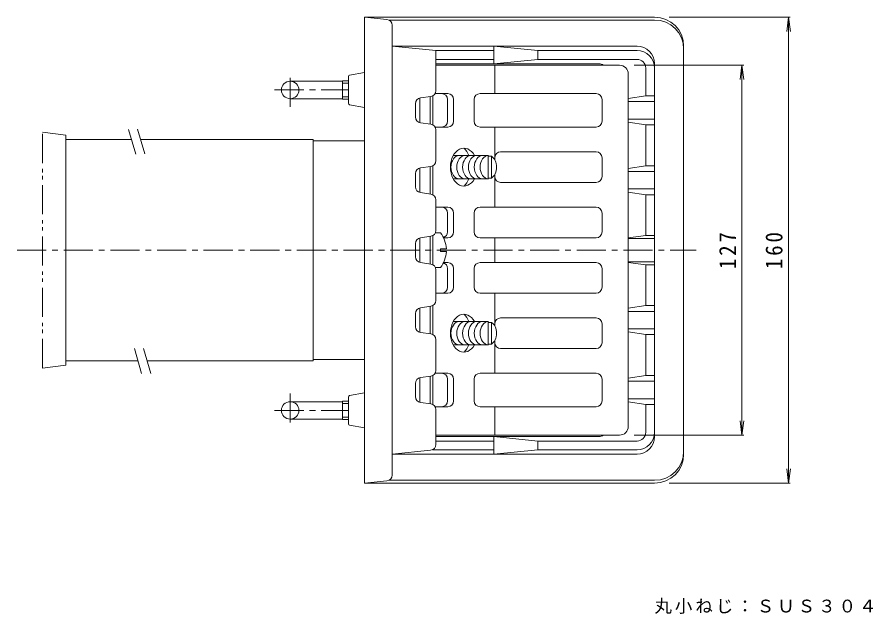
# Model space of a CAD drawing. Units: millimetres, scale not verified. Extents: x -217 to 358, y -274 to 216.
# Drawn here: x -150.9 to 142.6, y 11.5 to 216.4 of the extents above; entities that cross this region are included whole.
import ezdxf

# ---------------------------------------------------------------- set-up
doc = ezdxf.new("R2010")
doc.units = ezdxf.units.MM
doc.header["$LTSCALE"] = 2
doc.linetypes.add('CHAIN1', pattern=[8, 5, -1, 1, -1])
doc.linetypes.add('DOUBLE_CHAIN1', pattern=[8.8, 5, -1, 0.6, -0.6, 0.6, -1])
for name, color, linetype, lineweight in [('0-0_通り芯', 3, 'Continuous', 9), ('0-1_躯体', 2, 'Continuous', 9), ('0-2_仕上', 6, 'Continuous', 9), ('0-3_建具', 4, 'Continuous', 9), ('0-4_その他', 7, 'Continuous', 9), ('0-5_寸法', 7, 'Continuous', 9)]:
    doc.layers.add(name, color=color, linetype=linetype, lineweight=lineweight)
doc.styles.add('ＭＳ ゴシック', font='')
doc.styles.get('ＭＳ ゴシック').set_extended_font_data('MS Gothic')

msp = doc.modelspace()

# ---------------------------------------------------------------- linework, layer by layer
at = {"layer": '0-0_通り芯'}
for p, q in [((-31.775, 56.379), (-31.775, 216.379)), ((67.725, 216.379), (-31.775, 216.379)), ((-24.066, 215.568), (-31.775, 216.379)), ((67.725, 215.379), (-23.405, 215.379)), ((-22.276, 213.579), (-22.276, 59.18)), ((77.724, 66.379), (77.724, 206.379)), ((-36.865, 196.454), (-31.775, 197.379)), ((-57.276, 194.379), (-39.276, 194.379)), ((-39.276, 188.204), (-39.276, 194.554)), ((-39.276, 194.554), (-37.276, 194.554)), ((-37.276, 186.797), (-37.276, 195.962)), ((-39.276, 193.739), (-37.276, 193.739)), ((-57.276, 188.379), (-39.276, 188.379)), ((-39.276, 189.019), (-37.276, 189.019)), ((-39.276, 188.204), (-37.276, 188.204)), ((-36.865, 186.305), (-31.775, 185.379)), ((-49.327, 173.879), (-31.775, 173.879)), ((-49.327, 98.879), (-31.775, 98.879)), ((-37.276, 76.797), (-37.276, 85.962)), ((-36.865, 86.454), (-31.775, 87.379)), ((-57.276, 84.38), (-39.276, 84.38)), ((-39.276, 84.554), (-39.276, 78.204)), ((-39.276, 84.554), (-37.276, 84.554)), ((-39.276, 83.739), (-37.276, 83.739)), ((-57.276, 78.379), (-39.276, 78.379)), ((-39.276, 79.019), (-37.276, 79.019)), ((-39.276, 78.204), (-37.276, 78.204)), ((-36.865, 76.305), (-31.775, 75.379)), ((-24.066, 57.191), (-31.775, 56.379)), ((67.725, 56.379), (-31.775, 56.379)), ((67.725, 57.379), (-23.405, 57.379))]:
    msp.add_line(p, q, dxfattribs=at)
at = {"layer": '0-0_通り芯', "linetype": 'CHAIN1'}
for p, q in [((-57.276, 185.542), (-57.276, 197.039)), ((-62.626, 191.379), (-37.276, 191.379)), ((-150.95, 136.379), (82.059, 136.379)), ((-57.276, 87.217), (-57.276, 75.72)), ((-62.626, 81.379), (-37.276, 81.379))]:
    msp.add_line(p, q, dxfattribs=at)
at = {"layer": '0-0_通り芯', "color": 2}
for p, q in [((-1.292, 168.879), (10.732, 168.879)), ((10.697, 168.879), (10.697, 160.88)), ((11.758, 168.607), (10.697, 168.607)), ((11.758, 168.607), (11.758, 161.151)), ((-1.292, 160.879), (10.732, 160.879)), ((11.758, 161.151), (10.697, 161.151)), ((-1.292, 111.879), (10.732, 111.879)), ((10.697, 103.88), (10.697, 111.879)), ((11.758, 111.607), (10.697, 111.607)), ((11.758, 104.151), (11.758, 111.607)), ((-1.292, 103.879), (10.732, 103.879)), ((11.758, 104.151), (10.697, 104.151))]:
    msp.add_line(p, q, dxfattribs=at)
at = {"layer": '0-0_通り芯'}
for centre in [(-57.276, 191.379), (-57.276, 81.379)]:
    msp.add_circle(centre, 3, dxfattribs=at)
for centre, radius, start, end in [((-24.276, 213.579), 2, 0, 83.99055), ((67.725, 206.379), 10, 0, 90), ((67.725, 205.379), 10, 0, 90), ((-36.776, 195.962), 0.5, 100.30612, 180), ((-36.776, 186.797), 0.5, 180, 259.69388), ((-36.776, 85.962), 0.5, 100.30663, 180), ((-36.776, 76.797), 0.5, 180, 259.69337), ((67.725, 67.379), 10, 270, 0), ((67.725, 66.379), 10, 270, 0), ((-24.276, 59.18), 2, 276.00945, 0)]:
    msp.add_arc(centre, radius, start, end, dxfattribs=at)
at = {"layer": '0-0_通り芯', "color": 2}
for centre, major_axis, start_param, end_param in [((0.732, 164.879), (0, 4), 0.0124921, 3.1291008), ((2.732, 164.879), (0, 4), 0.0124921, 3.1291008), ((4.732, 164.879), (0, 4), 0.0124921, 3.1291008), ((6.732, 164.879), (0, 4), 0.0124921, 3.1291008), ((8.732, 164.879), (0, 4), 0.0124921, 3.1291008), ((10.732, 164.879), (0, 4), 0.0124921, 3.1291008), ((10.732, 164.879), (0, 4), 3.5125758, 5.9121931), ((0.732, 107.879), (0, -4), 3.1540845, 6.2706932), ((2.732, 107.879), (0, -4), 3.1540845, 6.2706932), ((4.732, 107.879), (0, -4), 3.1540845, 6.2706932), ((6.732, 107.879), (0, -4), 3.1540845, 6.2706932), ((8.732, 107.879), (0, -4), 3.1540845, 6.2706932), ((10.732, 107.879), (0, -4), 3.1540845, 6.2706932), ((10.732, 107.879), (0, -4), 0.3709922, 2.7706095)]:
    msp.add_ellipse(centre, major_axis=major_axis, ratio=0.707, start_param=start_param, end_param=end_param, dxfattribs=at)
at = {"layer": '0-1_躯体'}
for p, q in [((27.724, 204.879), (12.615, 206.379)), ((-7.276, 191.114), (-7.276, 204.879)), ((-7.276, 204.879), (12.615, 204.879)), ((27.724, 204.879), (27.724, 201.879)), ((27.724, 204.879), (61.724, 204.879)), ((12.615, 201.879), (-7.276, 201.879)), ((48.615, 200.379), (-7.276, 200.379)), ((61.724, 201.879), (27.724, 201.879)), ((67.724, 200.379), (67.724, 72.379)), ((64.724, 198.879), (64.724, 189.379)), ((-12.558, 188.625), (-8.993, 189.134)), ((58.725, 188.464), (64.724, 189.379)), ((67.724, 189.379), (64.724, 189.379)), ((-14.276, 182.114), (-14.276, 186.645)), ((67.724, 187.379), (58.725, 187.379)), ((-8.993, 179.625), (-12.558, 180.134)), ((67.724, 181.379), (58.725, 181.379)), ((58.725, 180.295), (64.724, 179.379)), ((67.724, 179.379), (64.724, 179.379)), ((64.724, 179.379), (64.724, 165.379)), ((-7.276, 167.114), (-7.276, 177.645)), ((-12.558, 164.625), (-8.993, 165.134)), ((58.725, 164.464), (64.724, 165.379)), ((67.724, 165.379), (64.724, 165.379)), ((-14.276, 158.114), (-14.276, 162.645)), ((67.724, 163.379), (58.725, 163.379)), ((-8.993, 155.625), (-12.558, 156.134)), ((67.724, 157.379), (58.725, 157.379)), ((58.725, 156.295), (64.724, 155.379)), ((-7.276, 143.114), (-7.276, 153.645)), ((-12.558, 140.625), (-8.993, 141.134)), ((58.725, 140.66), (64.724, 141.379)), ((67.724, 141.379), (64.724, 141.379)), ((-14.276, 134.114), (-14.276, 138.645)), ((67.724, 140.379), (58.725, 140.379)), ((-8.993, 131.625), (-12.558, 132.134)), ((67.724, 132.379), (58.725, 132.379)), ((-7.276, 119.114), (-7.276, 129.645)), ((58.725, 132.099), (64.724, 131.379)), ((67.724, 131.379), (64.724, 131.379)), ((64.724, 131.379), (64.724, 117.379)), ((-14.276, 110.114), (-14.276, 114.645)), ((-12.558, 116.625), (-8.993, 117.134)), ((58.725, 116.464), (64.724, 117.379)), ((67.724, 115.379), (58.725, 115.379)), ((67.724, 117.379), (64.724, 117.379)), ((67.724, 109.379), (58.725, 109.379)), ((-8.993, 107.625), (-12.558, 108.134)), ((58.725, 108.295), (64.724, 107.379)), ((67.724, 107.379), (64.724, 107.379)), ((64.724, 107.379), (64.724, 93.379)), ((-7.276, 95.114), (-7.276, 105.645)), ((-12.558, 92.625), (-8.993, 93.134)), ((58.725, 92.464), (64.724, 93.379)), ((67.724, 91.379), (58.725, 91.379)), ((67.724, 93.379), (64.724, 93.379)), ((-14.276, 86.114), (-14.276, 90.645)), ((67.724, 85.379), (58.725, 85.379)), ((-8.993, 83.625), (-12.558, 84.134)), ((58.725, 84.295), (64.724, 83.379)), ((67.724, 83.379), (64.724, 83.379)), ((64.724, 83.379), (64.724, 73.879)), ((-7.276, 69.689), (-7.276, 81.645)), ((48.615, 72.379), (-7.276, 72.379)), ((12.615, 70.879), (-7.276, 70.879)), ((12.615, 66.379), (12.615, 72.379)), ((12.615, 72.379), (27.724, 70.879)), ((27.724, 67.879), (27.724, 70.879)), ((61.724, 70.879), (27.724, 70.879)), ((-9.077, 67.699), (-22.276, 66.379)), ((-8.425, 67.879), (12.615, 67.879)), ((27.724, 67.879), (12.615, 66.379)), ((27.724, 67.879), (61.724, 67.879)), ((-22.276, 66.379), (61.724, 66.379))]:
    msp.add_line(p, q, dxfattribs=at)
for points in [[(61.724, 206.379), (-22.276, 206.379), (-7.276, 204.879)], [(12.615, 206.379), (12.615, 200.379), (27.724, 201.879)], [(67.724, 155.379), (64.724, 155.379), (64.724, 141.379)]]:
    msp.add_lwpolyline(points, dxfattribs=at)
for centre, radius, start, end in [((61.724, 200.379), 6, 0, 90), ((61.724, 198.879), 6, 0, 90), ((48.615, 197.379), 3, 56.44051, 90), ((61.724, 198.879), 3, 0, 90), ((-9.276, 191.114), 2, 278.13, 0), ((-12.276, 186.645), 2, 98.13, 180), ((-12.276, 182.114), 2, 180, 261.86929), ((-9.276, 177.645), 2, 0, 81.86929), ((-12.276, 162.645), 2, 98.13071, 180), ((-9.276, 167.114), 2, 278.13071, 0), ((-12.276, 158.114), 2, 180, 261.86929), ((-9.276, 153.645), 2, 0, 81.86929), ((-9.276, 143.114), 2, 278.13071, 0), ((-12.276, 138.645), 2, 98.13071, 180), ((-12.276, 134.114), 2, 180, 261.86929), ((-9.276, 129.645), 2, 0, 81.86929), ((-9.276, 119.114), 2, 278.13071, 0), ((-12.276, 114.645), 2, 98.13071, 180), ((-12.276, 110.114), 2, 180, 261.86929), ((-9.276, 105.645), 2, 0, 81.86929), ((-9.276, 95.114), 2, 278.13071, 0), ((-12.276, 90.645), 2, 98.13071, 180), ((-12.276, 86.114), 2, 180, 261.86929), ((-9.276, 81.645), 2, 0, 81.86929), ((61.724, 73.879), 3, 270, 0), ((61.724, 73.879), 6, 270, 0), ((48.615, 75.379), 3, 270, 303.5578), ((61.724, 72.379), 6, 270, 0), ((-9.276, 69.689), 2, 275.71053, 0)]:
    msp.add_arc(centre, radius, start, end, dxfattribs=at)
at = {"layer": '0-2_仕上'}
for p, q in [((55.724, 199.879), (-7.276, 199.879)), ((12.938, 199.879), (12.938, 190.129)), ((58.725, 196.879), (58.725, 75.879)), ((-12.776, 180.177), (-12.776, 188.594)), ((-9.276, 179.665), (-9.276, 189.094)), ((-8.276, 179.377), (-8.276, 189.382)), ((-3.204, 190.129), (-7.535, 190.129)), ((-3.304, 188.129), (-3.304, 180.629)), ((-1.204, 188.129), (-1.204, 180.629)), ((5.867, 180.629), (5.867, 188.129)), ((47.724, 190.129), (7.867, 190.129)), ((49.725, 188.129), (49.725, 180.629)), ((-3.204, 178.629), (-7.535, 178.629)), ((47.724, 178.629), (7.867, 178.629)), ((12.938, 178.629), (12.938, 167.383)), ((14.938, 170.129), (47.724, 170.129)), ((49.725, 161.629), (49.725, 168.129)), ((-12.776, 156.134), (-12.776, 164.581)), ((-9.276, 155.665), (-9.276, 165.094)), ((-8.276, 165.382), (-8.276, 155.377)), ((12.938, 162.375), (12.938, 151.129)), ((14.938, 159.629), (47.724, 159.629)), ((-3.204, 151.129), (-7.276, 151.129)), ((47.724, 151.129), (7.867, 151.129)), ((-3.304, 149.129), (-3.304, 142.629)), ((-1.204, 149.129), (-1.204, 142.629)), ((5.867, 149.129), (5.867, 142.629)), ((49.725, 149.129), (49.725, 142.629)), ((-9.276, 131.665), (-9.276, 141.094)), ((-12.776, 132.134), (-12.776, 140.625)), ((-3.204, 140.629), (-4.623, 140.629)), ((47.724, 140.629), (7.867, 140.629)), ((12.938, 132.129), (12.938, 140.629)), ((-3.204, 132.129), (-4.624, 132.129)), ((47.724, 132.129), (7.867, 132.129)), ((-3.304, 123.629), (-3.304, 130.129)), ((-1.204, 123.629), (-1.204, 130.129)), ((5.867, 123.629), (5.867, 130.129)), ((49.725, 123.629), (49.725, 130.129)), ((-3.204, 121.629), (-7.276, 121.629)), ((47.724, 121.629), (7.867, 121.629)), ((12.938, 110.383), (12.938, 121.629)), ((-12.776, 108.134), (-12.776, 116.581)), ((-9.276, 107.665), (-9.276, 117.094)), ((-8.276, 107.377), (-8.276, 117.382)), ((14.938, 113.129), (47.724, 113.129)), ((49.725, 111.129), (49.725, 104.629)), ((12.938, 94.129), (12.938, 105.375)), ((14.938, 102.629), (47.724, 102.629)), ((-3.204, 94.129), (-7.535, 94.129)), ((47.724, 94.129), (7.867, 94.129)), ((-12.776, 84.177), (-12.776, 92.581)), ((-9.276, 83.665), (-9.276, 93.094)), ((-8.276, 83.377), (-8.276, 93.382)), ((-3.304, 84.629), (-3.304, 92.129)), ((-1.204, 84.629), (-1.204, 92.129)), ((5.867, 92.129), (5.867, 84.629)), ((49.725, 84.629), (49.725, 92.129)), ((-3.204, 82.629), (-7.535, 82.629)), ((47.724, 82.629), (7.867, 82.629)), ((12.938, 72.879), (12.938, 82.629)), ((55.724, 72.879), (-7.276, 72.879))]:
    msp.add_line(p, q, dxfattribs=at)
at = {"layer": '0-2_仕上', "color": 4}
for p, q in [((-8.276, 131.377), (-8.276, 141.382)), ((-5.675, 142.379), (-7.415, 142.379)), ((-5.675, 135.9), (-5.675, 136.858)), ((-3.687, 136.858), (-5.675, 136.858)), ((-3.687, 135.9), (-5.675, 135.9)), ((-5.675, 130.379), (-7.415, 130.379))]:
    msp.add_line(p, q, dxfattribs=at)
at = {"layer": '0-2_仕上'}
for centre, radius, start, end in [((55.724, 196.879), 3, 0, 90), ((-5.304, 188.129), 2, 0, 90), ((-3.204, 188.129), 2, 0, 90), ((7.867, 188.129), 2, 90, 180), ((47.724, 188.129), 2, 0, 90), ((-5.304, 180.629), 2, 270, 0), ((-3.204, 180.629), 2, 270, 0), ((7.867, 180.629), 2, 180, 270), ((47.724, 180.629), 2, 270, 0), ((14.938, 168.129), 2, 90, 180), ((47.724, 168.129), 2, 0, 90), ((14.938, 161.629), 2, 180, 270), ((47.724, 161.629), 2, 270, 0), ((-5.304, 149.129), 2, 0, 90), ((-3.204, 149.129), 2, 0, 90), ((7.867, 149.129), 2, 90, 180), ((47.724, 149.129), 2, 0, 90), ((-5.304, 142.629), 2, 288.42575, 0), ((-3.204, 142.629), 2, 270, 0), ((7.867, 142.629), 2, 180, 270), ((47.724, 142.629), 2, 270, 0), ((-3.204, 130.129), 2, 0, 90), ((7.867, 130.129), 2, 90, 180), ((47.724, 130.129), 2, 0, 90), ((-5.304, 130.129), 2, 0, 71.57605), ((-5.304, 123.629), 2, 270, 0), ((-3.204, 123.629), 2, 270, 0), ((7.867, 123.629), 2, 180, 270), ((47.724, 123.629), 2, 270, 0), ((14.938, 111.129), 2, 90, 180), ((47.724, 111.129), 2, 0, 90), ((14.938, 104.629), 2, 180, 270), ((47.724, 104.629), 2, 270, 0), ((-5.304, 92.129), 2, 0, 90), ((-3.204, 92.129), 2, 0, 90), ((7.867, 92.129), 2, 90, 180), ((47.724, 92.129), 2, 0, 90), ((-5.304, 84.629), 2, 270, 0), ((-3.204, 84.629), 2, 270, 0), ((7.867, 84.629), 2, 180, 270), ((47.724, 84.629), 2, 270, 0), ((55.724, 75.879), 3, 270, 0)]:
    msp.add_arc(centre, radius, start, end, dxfattribs=at)
at = {"layer": '0-2_仕上', "color": 4}
for start, end in [(2.74535, 36.86935), (323.13013, 357.2541)]:
    msp.add_arc((-13.675, 136.379), 10, start, end, dxfattribs=at)
at = {"layer": '0-2_仕上'}
for centre, major_axis, start_param, end_param in [((2.331, 164.879), (0, 6.5), 5.3752546, 10.3326962), ((-0.851, 164.879), (0, 8), 5.2359854, 5.6603635), ((-0.851, 164.879), (0, 8), 3.7644144, 4.1887873), ((2.331, 107.879), (0, -6.5), 2.2336744, 7.191116), ((-0.851, 107.879), (0, -8), 2.094398, 2.5187709), ((-0.851, 107.879), (0, -8), 0.6228218, 1.0471999)]:
    msp.add_ellipse(centre, major_axis=major_axis, ratio=0.7071, start_param=start_param, end_param=end_param, dxfattribs=at)
at = {"layer": '0-3_建具', "color": 7, "linetype": 'DOUBLE_CHAIN1'}
for p, q in [((-134.257, 175.879), (-142.276, 176.864)), ((-142.276, 95.895), (-142.276, 176.864)), ((-134.257, 174.379), (-134.257, 175.879)), ((-134.257, 98.379), (-134.257, 96.879)), ((-134.257, 96.879), (-142.276, 95.895))]:
    msp.add_line(p, q, dxfattribs=at)
at = {"layer": '0-3_建具', "color": 7}
for p, q in [((-112.714, 177.827), (-110.264, 169.375)), ((-109.609, 177.89), (-107.159, 169.438)), ((-110.731, 102.664), (-108.225, 94.018)), ((-107.611, 102.675), (-105.109, 94.047))]:
    msp.add_line(p, q, dxfattribs=at)
at = {"layer": '0-3_建具'}
for p, q in [((-134.257, 98.379), (-134.257, 174.379)), ((-134.257, 174.379), (-111.715, 174.379)), ((-108.591, 174.379), (-49.327, 174.379)), ((-49.327, 98.379), (-49.327, 174.379)), ((-134.257, 98.379), (-109.489, 98.379)), ((-106.365, 98.379), (-49.327, 98.379))]:
    msp.add_line(p, q, dxfattribs=at)
at = {"layer": '0-4_その他'}
for p, q in [((72.725, 216.379), (114.324, 216.379)), ((113.724, 216.379), (113.072, 211.422)), ((113.724, 216.379), (113.724, 56.379)), ((113.724, 216.379), (114.377, 211.422)), ((60.724, 199.879), (98.324, 199.879)), ((97.724, 199.879), (97.072, 194.922)), ((97.724, 199.879), (97.724, 72.879)), ((97.724, 199.879), (98.377, 194.922)), ((97.724, 72.879), (97.072, 77.837)), ((97.724, 72.879), (98.377, 77.837)), ((60.724, 72.879), (98.324, 72.879)), ((113.724, 56.379), (113.072, 61.337)), ((113.724, 56.379), (114.377, 61.337)), ((72.725, 56.379), (114.324, 56.379))]:
    msp.add_line(p, q, dxfattribs=at)

# ---------------------------------------------------------------- texts
at = {"layer": '0-4_その他', "color": 2, "char_height": 5.865, "attachment_point": 7, "rotation": 90, "style": 'ＭＳ ゴシック'}
for s, insert in [('\\T1.27;\\W0.9;127', (95.724, 129.879)), ('\\T1.27;\\W0.9;160', (111.724, 129.879))]:
    msp.add_mtext(s, dxfattribs=dict(at, insert=insert))
at = {"layer": '0-5_寸法', "insert": (67.699, 11.535), "char_height": 4.399, "attachment_point": 7, "style": 'ＭＳ ゴシック'}
msp.add_mtext('\\T1.17;丸小ねじ：ＳＵＳ３０４', dxfattribs=at)

doc.saveas('drawing.dxf')
